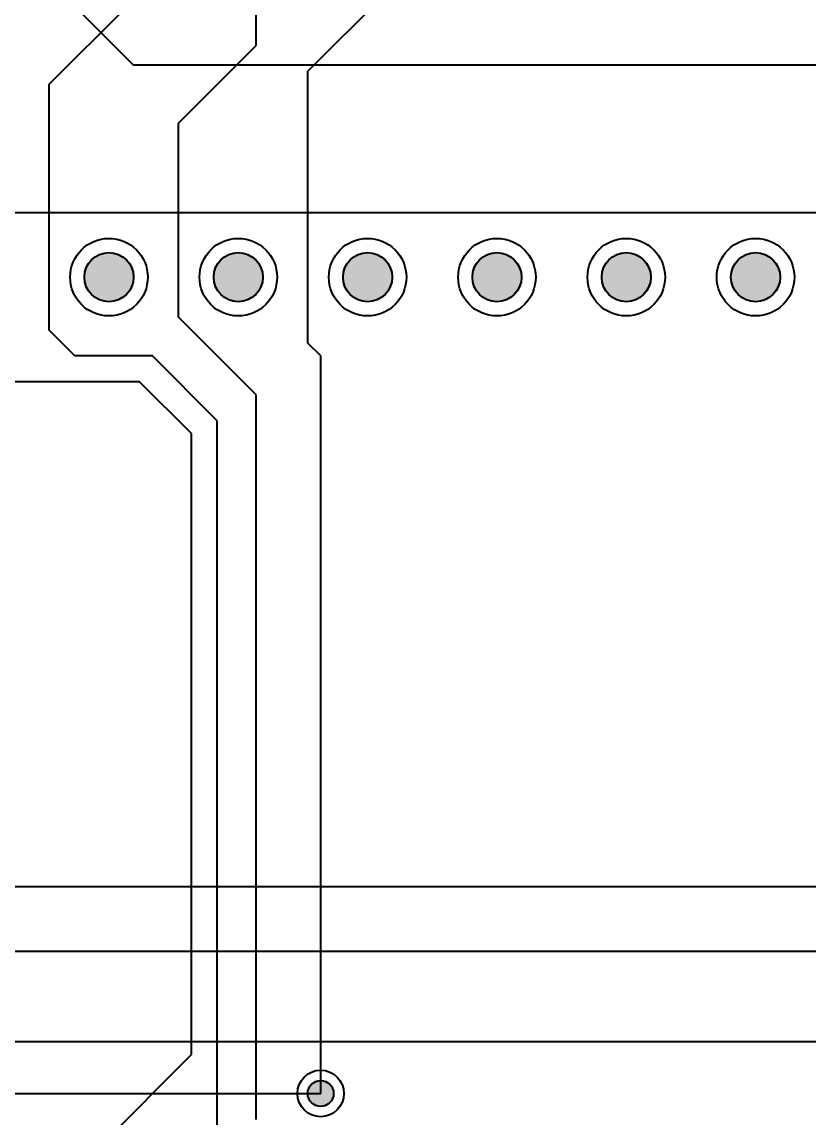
# Model space of a CAD drawing. Header units: millimetres. Extents: x 2 to 157, y 2 to 78.
# Drawn here: x 111.79 to 127.25, y 17.66 to 39.18 of the extents above; entities that cross this region are included whole.
import ezdxf

# ---------------------------------------------------------------- set-up
doc = ezdxf.new("R2010")
doc.units = ezdxf.units.MM
for name, color, linetype in [('bottom_copper', 7, 'Continuous'), ('drill_plated', 7, 'Continuous'), ('top_copper', 7, 'Continuous'), ('top_silk', 7, 'Continuous')]:
    doc.layers.add(name, color=color, linetype=linetype)

msp = doc.modelspace()

# ---------------------------------------------------------------- hatches: boundary and pattern name
at = {"layer": 'bottom_copper', "lineweight": 40}
for points in [[(113.968, 34.079), (113.941, 33.989), (113.896, 33.905), (113.836, 33.832), (113.763, 33.772), (113.679, 33.728), (113.589, 33.7), (113.495, 33.691), (113.401, 33.7), (113.31, 33.728), (113.227, 33.772), (113.154, 33.832), (113.094, 33.905), (113.049, 33.989), (113.021, 34.079), (113.012, 34.173), (113.021, 34.268), (113.049, 34.358), (113.094, 34.442), (113.154, 34.515), (113.227, 34.575), (113.31, 34.619), (113.401, 34.647), (113.495, 34.656), (113.589, 34.647), (113.679, 34.619), (113.763, 34.575), (113.836, 34.515), (113.896, 34.442), (113.941, 34.358), (113.968, 34.268), (113.977, 34.173), (113.968, 34.079)], [(116.508, 34.079), (116.481, 33.989), (116.436, 33.905), (116.376, 33.832), (116.303, 33.772), (116.219, 33.728), (116.129, 33.7), (116.035, 33.691), (115.941, 33.7), (115.85, 33.728), (115.767, 33.772), (115.694, 33.832), (115.634, 33.905), (115.589, 33.989), (115.561, 34.079), (115.552, 34.173), (115.561, 34.268), (115.589, 34.358), (115.634, 34.442), (115.694, 34.515), (115.767, 34.575), (115.85, 34.619), (115.941, 34.647), (116.035, 34.656), (116.129, 34.647), (116.219, 34.619), (116.303, 34.575), (116.376, 34.515), (116.436, 34.442), (116.481, 34.358), (116.508, 34.268), (116.517, 34.173), (116.508, 34.079)], [(119.048, 34.079), (119.021, 33.989), (118.976, 33.905), (118.916, 33.832), (118.843, 33.772), (118.759, 33.728), (118.669, 33.7), (118.575, 33.691), (118.481, 33.7), (118.39, 33.728), (118.307, 33.772), (118.234, 33.832), (118.174, 33.905), (118.129, 33.989), (118.101, 34.079), (118.092, 34.173), (118.101, 34.268), (118.129, 34.358), (118.174, 34.442), (118.234, 34.515), (118.307, 34.575), (118.39, 34.619), (118.481, 34.647), (118.575, 34.656), (118.669, 34.647), (118.759, 34.619), (118.843, 34.575), (118.916, 34.515), (118.976, 34.442), (119.021, 34.358), (119.048, 34.268), (119.057, 34.173), (119.048, 34.079)], [(121.588, 34.079), (121.561, 33.989), (121.516, 33.905), (121.456, 33.832), (121.383, 33.772), (121.299, 33.728), (121.209, 33.7), (121.115, 33.691), (121.021, 33.7), (120.93, 33.728), (120.847, 33.772), (120.774, 33.832), (120.714, 33.905), (120.669, 33.989), (120.641, 34.079), (120.632, 34.173), (120.641, 34.268), (120.669, 34.358), (120.714, 34.442), (120.774, 34.515), (120.847, 34.575), (120.93, 34.619), (121.021, 34.647), (121.115, 34.656), (121.209, 34.647), (121.299, 34.619), (121.383, 34.575), (121.456, 34.515), (121.516, 34.442), (121.561, 34.358), (121.588, 34.268), (121.597, 34.173), (121.588, 34.079)], [(124.128, 34.079), (124.101, 33.989), (124.056, 33.905), (123.996, 33.832), (123.923, 33.772), (123.839, 33.728), (123.749, 33.7), (123.655, 33.691), (123.561, 33.7), (123.47, 33.728), (123.387, 33.772), (123.314, 33.832), (123.254, 33.905), (123.209, 33.989), (123.181, 34.079), (123.172, 34.173), (123.181, 34.268), (123.209, 34.358), (123.254, 34.442), (123.314, 34.515), (123.387, 34.575), (123.47, 34.619), (123.561, 34.647), (123.655, 34.656), (123.749, 34.647), (123.839, 34.619), (123.923, 34.575), (123.996, 34.515), (124.056, 34.442), (124.101, 34.358), (124.128, 34.268), (124.137, 34.173), (124.128, 34.079)], [(126.668, 34.079), (126.641, 33.989), (126.596, 33.905), (126.536, 33.832), (126.463, 33.772), (126.379, 33.728), (126.289, 33.7), (126.195, 33.691), (126.101, 33.7), (126.01, 33.728), (125.927, 33.772), (125.854, 33.832), (125.794, 33.905), (125.749, 33.989), (125.721, 34.079), (125.712, 34.173), (125.721, 34.268), (125.749, 34.358), (125.794, 34.442), (125.854, 34.515), (125.927, 34.575), (126.01, 34.619), (126.101, 34.647), (126.195, 34.656), (126.289, 34.647), (126.379, 34.619), (126.463, 34.575), (126.536, 34.515), (126.596, 34.442), (126.641, 34.358), (126.668, 34.268), (126.677, 34.173), (126.668, 34.079)], [(117.902, 18.098), (117.887, 18.05), (117.864, 18.006), (117.832, 17.968), (117.794, 17.936), (117.75, 17.913), (117.702, 17.898), (117.653, 17.893), (117.603, 17.898), (117.556, 17.913), (117.512, 17.936), (117.473, 17.968), (117.442, 18.006), (117.418, 18.05), (117.404, 18.098), (117.399, 18.148), (117.404, 18.197), (117.418, 18.245), (117.442, 18.289), (117.473, 18.327), (117.512, 18.359), (117.556, 18.382), (117.603, 18.397), (117.653, 18.401), (117.702, 18.397), (117.75, 18.382), (117.794, 18.359), (117.832, 18.327), (117.864, 18.289), (117.887, 18.245), (117.902, 18.197), (117.907, 18.148), (117.902, 18.098)]]:
    msp.add_hatch(color=7, dxfattribs=at).paths.add_polyline_path(points, flags=0)
at = {"layer": 'drill_plated', "lineweight": 40}
for points in [[(113.968, 34.079), (113.941, 33.989), (113.896, 33.905), (113.836, 33.832), (113.763, 33.772), (113.679, 33.728), (113.589, 33.7), (113.495, 33.691), (113.401, 33.7), (113.31, 33.728), (113.227, 33.772), (113.154, 33.832), (113.094, 33.905), (113.049, 33.989), (113.021, 34.079), (113.012, 34.173), (113.021, 34.268), (113.049, 34.358), (113.094, 34.442), (113.154, 34.515), (113.227, 34.575), (113.31, 34.619), (113.401, 34.647), (113.495, 34.656), (113.589, 34.647), (113.679, 34.619), (113.763, 34.575), (113.836, 34.515), (113.896, 34.442), (113.941, 34.358), (113.968, 34.268), (113.977, 34.173), (113.968, 34.079)], [(116.508, 34.079), (116.481, 33.989), (116.436, 33.905), (116.376, 33.832), (116.303, 33.772), (116.219, 33.728), (116.129, 33.7), (116.035, 33.691), (115.941, 33.7), (115.85, 33.728), (115.767, 33.772), (115.694, 33.832), (115.634, 33.905), (115.589, 33.989), (115.561, 34.079), (115.552, 34.173), (115.561, 34.268), (115.589, 34.358), (115.634, 34.442), (115.694, 34.515), (115.767, 34.575), (115.85, 34.619), (115.941, 34.647), (116.035, 34.656), (116.129, 34.647), (116.219, 34.619), (116.303, 34.575), (116.376, 34.515), (116.436, 34.442), (116.481, 34.358), (116.508, 34.268), (116.517, 34.173), (116.508, 34.079)], [(119.048, 34.079), (119.021, 33.989), (118.976, 33.905), (118.916, 33.832), (118.843, 33.772), (118.759, 33.728), (118.669, 33.7), (118.575, 33.691), (118.481, 33.7), (118.39, 33.728), (118.307, 33.772), (118.234, 33.832), (118.174, 33.905), (118.129, 33.989), (118.101, 34.079), (118.092, 34.173), (118.101, 34.268), (118.129, 34.358), (118.174, 34.442), (118.234, 34.515), (118.307, 34.575), (118.39, 34.619), (118.481, 34.647), (118.575, 34.656), (118.669, 34.647), (118.759, 34.619), (118.843, 34.575), (118.916, 34.515), (118.976, 34.442), (119.021, 34.358), (119.048, 34.268), (119.057, 34.173), (119.048, 34.079)], [(121.588, 34.079), (121.561, 33.989), (121.516, 33.905), (121.456, 33.832), (121.383, 33.772), (121.299, 33.728), (121.209, 33.7), (121.115, 33.691), (121.021, 33.7), (120.93, 33.728), (120.847, 33.772), (120.774, 33.832), (120.714, 33.905), (120.669, 33.989), (120.641, 34.079), (120.632, 34.173), (120.641, 34.268), (120.669, 34.358), (120.714, 34.442), (120.774, 34.515), (120.847, 34.575), (120.93, 34.619), (121.021, 34.647), (121.115, 34.656), (121.209, 34.647), (121.299, 34.619), (121.383, 34.575), (121.456, 34.515), (121.516, 34.442), (121.561, 34.358), (121.588, 34.268), (121.597, 34.173), (121.588, 34.079)], [(124.128, 34.079), (124.101, 33.989), (124.056, 33.905), (123.996, 33.832), (123.923, 33.772), (123.839, 33.728), (123.749, 33.7), (123.655, 33.691), (123.561, 33.7), (123.47, 33.728), (123.387, 33.772), (123.314, 33.832), (123.254, 33.905), (123.209, 33.989), (123.181, 34.079), (123.172, 34.173), (123.181, 34.268), (123.209, 34.358), (123.254, 34.442), (123.314, 34.515), (123.387, 34.575), (123.47, 34.619), (123.561, 34.647), (123.655, 34.656), (123.749, 34.647), (123.839, 34.619), (123.923, 34.575), (123.996, 34.515), (124.056, 34.442), (124.101, 34.358), (124.128, 34.268), (124.137, 34.173), (124.128, 34.079)], [(126.668, 34.079), (126.641, 33.989), (126.596, 33.905), (126.536, 33.832), (126.463, 33.772), (126.379, 33.728), (126.289, 33.7), (126.195, 33.691), (126.101, 33.7), (126.01, 33.728), (125.927, 33.772), (125.854, 33.832), (125.794, 33.905), (125.749, 33.989), (125.721, 34.079), (125.712, 34.173), (125.721, 34.268), (125.749, 34.358), (125.794, 34.442), (125.854, 34.515), (125.927, 34.575), (126.01, 34.619), (126.101, 34.647), (126.195, 34.656), (126.289, 34.647), (126.379, 34.619), (126.463, 34.575), (126.536, 34.515), (126.596, 34.442), (126.641, 34.358), (126.668, 34.268), (126.677, 34.173), (126.668, 34.079)], [(117.902, 18.098), (117.887, 18.05), (117.864, 18.006), (117.832, 17.968), (117.794, 17.936), (117.75, 17.913), (117.702, 17.898), (117.653, 17.893), (117.603, 17.898), (117.556, 17.913), (117.512, 17.936), (117.473, 17.968), (117.442, 18.006), (117.418, 18.05), (117.404, 18.098), (117.399, 18.148), (117.404, 18.197), (117.418, 18.245), (117.442, 18.289), (117.473, 18.327), (117.512, 18.359), (117.556, 18.382), (117.603, 18.397), (117.653, 18.401), (117.702, 18.397), (117.75, 18.382), (117.794, 18.359), (117.832, 18.327), (117.864, 18.289), (117.887, 18.245), (117.902, 18.197), (117.907, 18.148), (117.902, 18.098)]]:
    msp.add_hatch(color=7, dxfattribs=at).paths.add_polyline_path(points, flags=0)
at = {"layer": 'top_copper', "lineweight": 40}
for points in [[(113.968, 34.079), (113.941, 33.989), (113.896, 33.905), (113.836, 33.832), (113.763, 33.772), (113.679, 33.728), (113.589, 33.7), (113.495, 33.691), (113.401, 33.7), (113.31, 33.728), (113.227, 33.772), (113.154, 33.832), (113.094, 33.905), (113.049, 33.989), (113.021, 34.079), (113.012, 34.173), (113.021, 34.268), (113.049, 34.358), (113.094, 34.442), (113.154, 34.515), (113.227, 34.575), (113.31, 34.619), (113.401, 34.647), (113.495, 34.656), (113.589, 34.647), (113.679, 34.619), (113.763, 34.575), (113.836, 34.515), (113.896, 34.442), (113.941, 34.358), (113.968, 34.268), (113.977, 34.173), (113.968, 34.079)], [(116.508, 34.079), (116.481, 33.989), (116.436, 33.905), (116.376, 33.832), (116.303, 33.772), (116.219, 33.728), (116.129, 33.7), (116.035, 33.691), (115.941, 33.7), (115.85, 33.728), (115.767, 33.772), (115.694, 33.832), (115.634, 33.905), (115.589, 33.989), (115.561, 34.079), (115.552, 34.173), (115.561, 34.268), (115.589, 34.358), (115.634, 34.442), (115.694, 34.515), (115.767, 34.575), (115.85, 34.619), (115.941, 34.647), (116.035, 34.656), (116.129, 34.647), (116.219, 34.619), (116.303, 34.575), (116.376, 34.515), (116.436, 34.442), (116.481, 34.358), (116.508, 34.268), (116.517, 34.173), (116.508, 34.079)], [(119.048, 34.079), (119.021, 33.989), (118.976, 33.905), (118.916, 33.832), (118.843, 33.772), (118.759, 33.728), (118.669, 33.7), (118.575, 33.691), (118.481, 33.7), (118.39, 33.728), (118.307, 33.772), (118.234, 33.832), (118.174, 33.905), (118.129, 33.989), (118.101, 34.079), (118.092, 34.173), (118.101, 34.268), (118.129, 34.358), (118.174, 34.442), (118.234, 34.515), (118.307, 34.575), (118.39, 34.619), (118.481, 34.647), (118.575, 34.656), (118.669, 34.647), (118.759, 34.619), (118.843, 34.575), (118.916, 34.515), (118.976, 34.442), (119.021, 34.358), (119.048, 34.268), (119.057, 34.173), (119.048, 34.079)], [(121.588, 34.079), (121.561, 33.989), (121.516, 33.905), (121.456, 33.832), (121.383, 33.772), (121.299, 33.728), (121.209, 33.7), (121.115, 33.691), (121.021, 33.7), (120.93, 33.728), (120.847, 33.772), (120.774, 33.832), (120.714, 33.905), (120.669, 33.989), (120.641, 34.079), (120.632, 34.173), (120.641, 34.268), (120.669, 34.358), (120.714, 34.442), (120.774, 34.515), (120.847, 34.575), (120.93, 34.619), (121.021, 34.647), (121.115, 34.656), (121.209, 34.647), (121.299, 34.619), (121.383, 34.575), (121.456, 34.515), (121.516, 34.442), (121.561, 34.358), (121.588, 34.268), (121.597, 34.173), (121.588, 34.079)], [(124.128, 34.079), (124.101, 33.989), (124.056, 33.905), (123.996, 33.832), (123.923, 33.772), (123.839, 33.728), (123.749, 33.7), (123.655, 33.691), (123.561, 33.7), (123.47, 33.728), (123.387, 33.772), (123.314, 33.832), (123.254, 33.905), (123.209, 33.989), (123.181, 34.079), (123.172, 34.173), (123.181, 34.268), (123.209, 34.358), (123.254, 34.442), (123.314, 34.515), (123.387, 34.575), (123.47, 34.619), (123.561, 34.647), (123.655, 34.656), (123.749, 34.647), (123.839, 34.619), (123.923, 34.575), (123.996, 34.515), (124.056, 34.442), (124.101, 34.358), (124.128, 34.268), (124.137, 34.173), (124.128, 34.079)], [(126.668, 34.079), (126.641, 33.989), (126.596, 33.905), (126.536, 33.832), (126.463, 33.772), (126.379, 33.728), (126.289, 33.7), (126.195, 33.691), (126.101, 33.7), (126.01, 33.728), (125.927, 33.772), (125.854, 33.832), (125.794, 33.905), (125.749, 33.989), (125.721, 34.079), (125.712, 34.173), (125.721, 34.268), (125.749, 34.358), (125.794, 34.442), (125.854, 34.515), (125.927, 34.575), (126.01, 34.619), (126.101, 34.647), (126.195, 34.656), (126.289, 34.647), (126.379, 34.619), (126.463, 34.575), (126.536, 34.515), (126.596, 34.442), (126.641, 34.358), (126.668, 34.268), (126.677, 34.173), (126.668, 34.079)], [(117.902, 18.098), (117.887, 18.05), (117.864, 18.006), (117.832, 17.968), (117.794, 17.936), (117.75, 17.913), (117.702, 17.898), (117.653, 17.893), (117.603, 17.898), (117.556, 17.913), (117.512, 17.936), (117.473, 17.968), (117.442, 18.006), (117.418, 18.05), (117.404, 18.098), (117.399, 18.148), (117.404, 18.197), (117.418, 18.245), (117.442, 18.289), (117.473, 18.327), (117.512, 18.359), (117.556, 18.382), (117.603, 18.397), (117.653, 18.401), (117.702, 18.397), (117.75, 18.382), (117.794, 18.359), (117.832, 18.327), (117.864, 18.289), (117.887, 18.245), (117.902, 18.197), (117.907, 18.148), (117.902, 18.098)]]:
    msp.add_hatch(color=7, dxfattribs=at).paths.add_polyline_path(points, flags=0)

# ---------------------------------------------------------------- linework, layer by layer
at = {"layer": 'bottom_copper', "color": 7, "lineweight": 40}
for p, q in [((116.383, 38.721), (116.383, 41.77)), ((117.399, 38.214), (119.177, 39.992)), ((112.319, 37.959), (113.843, 39.483)), ((114.859, 37.197), (116.383, 38.721)), ((117.399, 32.88), (117.399, 38.214)), ((112.319, 33.133), (112.319, 37.959)), ((114.859, 33.388), (114.859, 37.197)), ((116.383, 31.863), (114.859, 33.388)), ((112.827, 32.626), (112.319, 33.133)), ((117.653, 32.626), (117.399, 32.88)), ((114.351, 32.626), (112.827, 32.626)), ((115.621, 31.355), (114.351, 32.626)), ((117.653, 18.148), (117.653, 32.626)), ((114.097, 32.117), (110.795, 32.117)), ((115.113, 31.102), (114.097, 32.117)), ((116.383, 17.64), (116.383, 31.863)), ((115.621, 17.386), (115.621, 31.355)), ((115.113, 18.91), (115.113, 31.102)), ((113.335, 17.131), (115.113, 18.91))]:
    msp.add_line(p, q, dxfattribs=at)
for points in [[(113.968, 34.079), (113.941, 33.989), (113.896, 33.905), (113.836, 33.832), (113.763, 33.772), (113.679, 33.728), (113.589, 33.7), (113.495, 33.691), (113.401, 33.7), (113.31, 33.728), (113.227, 33.772), (113.154, 33.832), (113.094, 33.905), (113.049, 33.989), (113.021, 34.079), (113.012, 34.173), (113.021, 34.268), (113.049, 34.358), (113.094, 34.442), (113.154, 34.515), (113.227, 34.575), (113.31, 34.619), (113.401, 34.647), (113.495, 34.656), (113.589, 34.647), (113.679, 34.619), (113.763, 34.575), (113.836, 34.515), (113.896, 34.442), (113.941, 34.358), (113.968, 34.268), (113.977, 34.173), (113.968, 34.079)], [(116.508, 34.079), (116.481, 33.989), (116.436, 33.905), (116.376, 33.832), (116.303, 33.772), (116.219, 33.728), (116.129, 33.7), (116.035, 33.691), (115.941, 33.7), (115.85, 33.728), (115.767, 33.772), (115.694, 33.832), (115.634, 33.905), (115.589, 33.989), (115.561, 34.079), (115.552, 34.173), (115.561, 34.268), (115.589, 34.358), (115.634, 34.442), (115.694, 34.515), (115.767, 34.575), (115.85, 34.619), (115.941, 34.647), (116.035, 34.656), (116.129, 34.647), (116.219, 34.619), (116.303, 34.575), (116.376, 34.515), (116.436, 34.442), (116.481, 34.358), (116.508, 34.268), (116.517, 34.173), (116.508, 34.079)], [(119.048, 34.079), (119.021, 33.989), (118.976, 33.905), (118.916, 33.832), (118.843, 33.772), (118.759, 33.728), (118.669, 33.7), (118.575, 33.691), (118.481, 33.7), (118.39, 33.728), (118.307, 33.772), (118.234, 33.832), (118.174, 33.905), (118.129, 33.989), (118.101, 34.079), (118.092, 34.173), (118.101, 34.268), (118.129, 34.358), (118.174, 34.442), (118.234, 34.515), (118.307, 34.575), (118.39, 34.619), (118.481, 34.647), (118.575, 34.656), (118.669, 34.647), (118.759, 34.619), (118.843, 34.575), (118.916, 34.515), (118.976, 34.442), (119.021, 34.358), (119.048, 34.268), (119.057, 34.173), (119.048, 34.079)], [(121.588, 34.079), (121.561, 33.989), (121.516, 33.905), (121.456, 33.832), (121.383, 33.772), (121.299, 33.728), (121.209, 33.7), (121.115, 33.691), (121.021, 33.7), (120.93, 33.728), (120.847, 33.772), (120.774, 33.832), (120.714, 33.905), (120.669, 33.989), (120.641, 34.079), (120.632, 34.173), (120.641, 34.268), (120.669, 34.358), (120.714, 34.442), (120.774, 34.515), (120.847, 34.575), (120.93, 34.619), (121.021, 34.647), (121.115, 34.656), (121.209, 34.647), (121.299, 34.619), (121.383, 34.575), (121.456, 34.515), (121.516, 34.442), (121.561, 34.358), (121.588, 34.268), (121.597, 34.173), (121.588, 34.079)], [(124.128, 34.079), (124.101, 33.989), (124.056, 33.905), (123.996, 33.832), (123.923, 33.772), (123.839, 33.728), (123.749, 33.7), (123.655, 33.691), (123.561, 33.7), (123.47, 33.728), (123.387, 33.772), (123.314, 33.832), (123.254, 33.905), (123.209, 33.989), (123.181, 34.079), (123.172, 34.173), (123.181, 34.268), (123.209, 34.358), (123.254, 34.442), (123.314, 34.515), (123.387, 34.575), (123.47, 34.619), (123.561, 34.647), (123.655, 34.656), (123.749, 34.647), (123.839, 34.619), (123.923, 34.575), (123.996, 34.515), (124.056, 34.442), (124.101, 34.358), (124.128, 34.268), (124.137, 34.173), (124.128, 34.079)], [(126.668, 34.079), (126.641, 33.989), (126.596, 33.905), (126.536, 33.832), (126.463, 33.772), (126.379, 33.728), (126.289, 33.7), (126.195, 33.691), (126.101, 33.7), (126.01, 33.728), (125.927, 33.772), (125.854, 33.832), (125.794, 33.905), (125.749, 33.989), (125.721, 34.079), (125.712, 34.173), (125.721, 34.268), (125.749, 34.358), (125.794, 34.442), (125.854, 34.515), (125.927, 34.575), (126.01, 34.619), (126.101, 34.647), (126.195, 34.656), (126.289, 34.647), (126.379, 34.619), (126.463, 34.575), (126.536, 34.515), (126.596, 34.442), (126.641, 34.358), (126.668, 34.268), (126.677, 34.173), (126.668, 34.079)], [(117.902, 18.098), (117.887, 18.05), (117.864, 18.006), (117.832, 17.968), (117.794, 17.936), (117.75, 17.913), (117.702, 17.898), (117.653, 17.893), (117.603, 17.898), (117.556, 17.913), (117.512, 17.936), (117.473, 17.968), (117.442, 18.006), (117.418, 18.05), (117.404, 18.098), (117.399, 18.148), (117.404, 18.197), (117.418, 18.245), (117.442, 18.289), (117.473, 18.327), (117.512, 18.359), (117.556, 18.382), (117.603, 18.397), (117.653, 18.401), (117.702, 18.397), (117.75, 18.382), (117.794, 18.359), (117.832, 18.327), (117.864, 18.289), (117.887, 18.245), (117.902, 18.197), (117.907, 18.148), (117.902, 18.098)]]:
    msp.add_lwpolyline(points, close=True, dxfattribs=at)
for centre, major_axis in [((113.495, 34.173), (0.762, 0)), ((116.035, 34.173), (0.762, 0)), ((118.575, 34.173), (0.762, 0)), ((121.115, 34.173), (0.762, 0)), ((123.655, 34.173), (0.762, 0)), ((126.195, 34.173), (0.762, 0)), ((113.495, 34.173), (0.483, 0)), ((116.035, 34.173), (0.483, 0)), ((118.575, 34.173), (0.483, 0)), ((121.115, 34.173), (0.483, 0)), ((123.655, 34.173), (0.483, 0)), ((126.195, 34.173), (0.483, 0)), ((117.653, 18.148), (0.457, 0)), ((117.653, 18.148), (0.254, 0))]:
    msp.add_ellipse(centre, major_axis=major_axis, ratio=1, dxfattribs=at)
at = {"layer": 'drill_plated', "color": 7, "lineweight": 40}
for points in [[(113.968, 34.079), (113.941, 33.989), (113.896, 33.905), (113.836, 33.832), (113.763, 33.772), (113.679, 33.728), (113.589, 33.7), (113.495, 33.691), (113.401, 33.7), (113.31, 33.728), (113.227, 33.772), (113.154, 33.832), (113.094, 33.905), (113.049, 33.989), (113.021, 34.079), (113.012, 34.173), (113.021, 34.268), (113.049, 34.358), (113.094, 34.442), (113.154, 34.515), (113.227, 34.575), (113.31, 34.619), (113.401, 34.647), (113.495, 34.656), (113.589, 34.647), (113.679, 34.619), (113.763, 34.575), (113.836, 34.515), (113.896, 34.442), (113.941, 34.358), (113.968, 34.268), (113.977, 34.173), (113.968, 34.079)], [(116.508, 34.079), (116.481, 33.989), (116.436, 33.905), (116.376, 33.832), (116.303, 33.772), (116.219, 33.728), (116.129, 33.7), (116.035, 33.691), (115.941, 33.7), (115.85, 33.728), (115.767, 33.772), (115.694, 33.832), (115.634, 33.905), (115.589, 33.989), (115.561, 34.079), (115.552, 34.173), (115.561, 34.268), (115.589, 34.358), (115.634, 34.442), (115.694, 34.515), (115.767, 34.575), (115.85, 34.619), (115.941, 34.647), (116.035, 34.656), (116.129, 34.647), (116.219, 34.619), (116.303, 34.575), (116.376, 34.515), (116.436, 34.442), (116.481, 34.358), (116.508, 34.268), (116.517, 34.173), (116.508, 34.079)], [(119.048, 34.079), (119.021, 33.989), (118.976, 33.905), (118.916, 33.832), (118.843, 33.772), (118.759, 33.728), (118.669, 33.7), (118.575, 33.691), (118.481, 33.7), (118.39, 33.728), (118.307, 33.772), (118.234, 33.832), (118.174, 33.905), (118.129, 33.989), (118.101, 34.079), (118.092, 34.173), (118.101, 34.268), (118.129, 34.358), (118.174, 34.442), (118.234, 34.515), (118.307, 34.575), (118.39, 34.619), (118.481, 34.647), (118.575, 34.656), (118.669, 34.647), (118.759, 34.619), (118.843, 34.575), (118.916, 34.515), (118.976, 34.442), (119.021, 34.358), (119.048, 34.268), (119.057, 34.173), (119.048, 34.079)], [(121.588, 34.079), (121.561, 33.989), (121.516, 33.905), (121.456, 33.832), (121.383, 33.772), (121.299, 33.728), (121.209, 33.7), (121.115, 33.691), (121.021, 33.7), (120.93, 33.728), (120.847, 33.772), (120.774, 33.832), (120.714, 33.905), (120.669, 33.989), (120.641, 34.079), (120.632, 34.173), (120.641, 34.268), (120.669, 34.358), (120.714, 34.442), (120.774, 34.515), (120.847, 34.575), (120.93, 34.619), (121.021, 34.647), (121.115, 34.656), (121.209, 34.647), (121.299, 34.619), (121.383, 34.575), (121.456, 34.515), (121.516, 34.442), (121.561, 34.358), (121.588, 34.268), (121.597, 34.173), (121.588, 34.079)], [(124.128, 34.079), (124.101, 33.989), (124.056, 33.905), (123.996, 33.832), (123.923, 33.772), (123.839, 33.728), (123.749, 33.7), (123.655, 33.691), (123.561, 33.7), (123.47, 33.728), (123.387, 33.772), (123.314, 33.832), (123.254, 33.905), (123.209, 33.989), (123.181, 34.079), (123.172, 34.173), (123.181, 34.268), (123.209, 34.358), (123.254, 34.442), (123.314, 34.515), (123.387, 34.575), (123.47, 34.619), (123.561, 34.647), (123.655, 34.656), (123.749, 34.647), (123.839, 34.619), (123.923, 34.575), (123.996, 34.515), (124.056, 34.442), (124.101, 34.358), (124.128, 34.268), (124.137, 34.173), (124.128, 34.079)], [(126.668, 34.079), (126.641, 33.989), (126.596, 33.905), (126.536, 33.832), (126.463, 33.772), (126.379, 33.728), (126.289, 33.7), (126.195, 33.691), (126.101, 33.7), (126.01, 33.728), (125.927, 33.772), (125.854, 33.832), (125.794, 33.905), (125.749, 33.989), (125.721, 34.079), (125.712, 34.173), (125.721, 34.268), (125.749, 34.358), (125.794, 34.442), (125.854, 34.515), (125.927, 34.575), (126.01, 34.619), (126.101, 34.647), (126.195, 34.656), (126.289, 34.647), (126.379, 34.619), (126.463, 34.575), (126.536, 34.515), (126.596, 34.442), (126.641, 34.358), (126.668, 34.268), (126.677, 34.173), (126.668, 34.079)], [(117.902, 18.098), (117.887, 18.05), (117.864, 18.006), (117.832, 17.968), (117.794, 17.936), (117.75, 17.913), (117.702, 17.898), (117.653, 17.893), (117.603, 17.898), (117.556, 17.913), (117.512, 17.936), (117.473, 17.968), (117.442, 18.006), (117.418, 18.05), (117.404, 18.098), (117.399, 18.148), (117.404, 18.197), (117.418, 18.245), (117.442, 18.289), (117.473, 18.327), (117.512, 18.359), (117.556, 18.382), (117.603, 18.397), (117.653, 18.401), (117.702, 18.397), (117.75, 18.382), (117.794, 18.359), (117.832, 18.327), (117.864, 18.289), (117.887, 18.245), (117.902, 18.197), (117.907, 18.148), (117.902, 18.098)]]:
    msp.add_lwpolyline(points, close=True, dxfattribs=at)
for centre, major_axis in [((113.495, 34.173), (0.483, 0)), ((116.035, 34.173), (0.483, 0)), ((118.575, 34.173), (0.483, 0)), ((121.115, 34.173), (0.483, 0)), ((123.655, 34.173), (0.483, 0)), ((126.195, 34.173), (0.483, 0)), ((117.653, 18.148), (0.254, 0))]:
    msp.add_ellipse(centre, major_axis=major_axis, ratio=1, dxfattribs=at)
at = {"layer": 'top_copper', "color": 7, "lineweight": 40}
for p, q in [((112.7, 39.611), (113.97, 38.34)), ((113.97, 38.34), (142.545, 38.34)), ((64.567, 22.212), (135.179, 22.212)), ((68.915, 20.942), (132.639, 20.942)), ((141.529, 19.163), (72.441, 19.163)), ((77.267, 18.148), (117.653, 18.148))]:
    msp.add_line(p, q, dxfattribs=at)
for points in [[(113.968, 34.079), (113.941, 33.989), (113.896, 33.905), (113.836, 33.832), (113.763, 33.772), (113.679, 33.728), (113.589, 33.7), (113.495, 33.691), (113.401, 33.7), (113.31, 33.728), (113.227, 33.772), (113.154, 33.832), (113.094, 33.905), (113.049, 33.989), (113.021, 34.079), (113.012, 34.173), (113.021, 34.268), (113.049, 34.358), (113.094, 34.442), (113.154, 34.515), (113.227, 34.575), (113.31, 34.619), (113.401, 34.647), (113.495, 34.656), (113.589, 34.647), (113.679, 34.619), (113.763, 34.575), (113.836, 34.515), (113.896, 34.442), (113.941, 34.358), (113.968, 34.268), (113.977, 34.173), (113.968, 34.079)], [(116.508, 34.079), (116.481, 33.989), (116.436, 33.905), (116.376, 33.832), (116.303, 33.772), (116.219, 33.728), (116.129, 33.7), (116.035, 33.691), (115.941, 33.7), (115.85, 33.728), (115.767, 33.772), (115.694, 33.832), (115.634, 33.905), (115.589, 33.989), (115.561, 34.079), (115.552, 34.173), (115.561, 34.268), (115.589, 34.358), (115.634, 34.442), (115.694, 34.515), (115.767, 34.575), (115.85, 34.619), (115.941, 34.647), (116.035, 34.656), (116.129, 34.647), (116.219, 34.619), (116.303, 34.575), (116.376, 34.515), (116.436, 34.442), (116.481, 34.358), (116.508, 34.268), (116.517, 34.173), (116.508, 34.079)], [(119.048, 34.079), (119.021, 33.989), (118.976, 33.905), (118.916, 33.832), (118.843, 33.772), (118.759, 33.728), (118.669, 33.7), (118.575, 33.691), (118.481, 33.7), (118.39, 33.728), (118.307, 33.772), (118.234, 33.832), (118.174, 33.905), (118.129, 33.989), (118.101, 34.079), (118.092, 34.173), (118.101, 34.268), (118.129, 34.358), (118.174, 34.442), (118.234, 34.515), (118.307, 34.575), (118.39, 34.619), (118.481, 34.647), (118.575, 34.656), (118.669, 34.647), (118.759, 34.619), (118.843, 34.575), (118.916, 34.515), (118.976, 34.442), (119.021, 34.358), (119.048, 34.268), (119.057, 34.173), (119.048, 34.079)], [(121.588, 34.079), (121.561, 33.989), (121.516, 33.905), (121.456, 33.832), (121.383, 33.772), (121.299, 33.728), (121.209, 33.7), (121.115, 33.691), (121.021, 33.7), (120.93, 33.728), (120.847, 33.772), (120.774, 33.832), (120.714, 33.905), (120.669, 33.989), (120.641, 34.079), (120.632, 34.173), (120.641, 34.268), (120.669, 34.358), (120.714, 34.442), (120.774, 34.515), (120.847, 34.575), (120.93, 34.619), (121.021, 34.647), (121.115, 34.656), (121.209, 34.647), (121.299, 34.619), (121.383, 34.575), (121.456, 34.515), (121.516, 34.442), (121.561, 34.358), (121.588, 34.268), (121.597, 34.173), (121.588, 34.079)], [(124.128, 34.079), (124.101, 33.989), (124.056, 33.905), (123.996, 33.832), (123.923, 33.772), (123.839, 33.728), (123.749, 33.7), (123.655, 33.691), (123.561, 33.7), (123.47, 33.728), (123.387, 33.772), (123.314, 33.832), (123.254, 33.905), (123.209, 33.989), (123.181, 34.079), (123.172, 34.173), (123.181, 34.268), (123.209, 34.358), (123.254, 34.442), (123.314, 34.515), (123.387, 34.575), (123.47, 34.619), (123.561, 34.647), (123.655, 34.656), (123.749, 34.647), (123.839, 34.619), (123.923, 34.575), (123.996, 34.515), (124.056, 34.442), (124.101, 34.358), (124.128, 34.268), (124.137, 34.173), (124.128, 34.079)], [(126.668, 34.079), (126.641, 33.989), (126.596, 33.905), (126.536, 33.832), (126.463, 33.772), (126.379, 33.728), (126.289, 33.7), (126.195, 33.691), (126.101, 33.7), (126.01, 33.728), (125.927, 33.772), (125.854, 33.832), (125.794, 33.905), (125.749, 33.989), (125.721, 34.079), (125.712, 34.173), (125.721, 34.268), (125.749, 34.358), (125.794, 34.442), (125.854, 34.515), (125.927, 34.575), (126.01, 34.619), (126.101, 34.647), (126.195, 34.656), (126.289, 34.647), (126.379, 34.619), (126.463, 34.575), (126.536, 34.515), (126.596, 34.442), (126.641, 34.358), (126.668, 34.268), (126.677, 34.173), (126.668, 34.079)], [(117.902, 18.098), (117.887, 18.05), (117.864, 18.006), (117.832, 17.968), (117.794, 17.936), (117.75, 17.913), (117.702, 17.898), (117.653, 17.893), (117.603, 17.898), (117.556, 17.913), (117.512, 17.936), (117.473, 17.968), (117.442, 18.006), (117.418, 18.05), (117.404, 18.098), (117.399, 18.148), (117.404, 18.197), (117.418, 18.245), (117.442, 18.289), (117.473, 18.327), (117.512, 18.359), (117.556, 18.382), (117.603, 18.397), (117.653, 18.401), (117.702, 18.397), (117.75, 18.382), (117.794, 18.359), (117.832, 18.327), (117.864, 18.289), (117.887, 18.245), (117.902, 18.197), (117.907, 18.148), (117.902, 18.098)]]:
    msp.add_lwpolyline(points, close=True, dxfattribs=at)
for centre, major_axis in [((113.495, 34.173), (0.762, 0)), ((116.035, 34.173), (0.762, 0)), ((118.575, 34.173), (0.762, 0)), ((121.115, 34.173), (0.762, 0)), ((123.655, 34.173), (0.762, 0)), ((126.195, 34.173), (0.762, 0)), ((113.495, 34.173), (0.483, 0)), ((116.035, 34.173), (0.483, 0)), ((118.575, 34.173), (0.483, 0)), ((121.115, 34.173), (0.483, 0)), ((123.655, 34.173), (0.483, 0)), ((126.195, 34.173), (0.483, 0)), ((117.653, 18.148), (0.457, 0)), ((117.653, 18.148), (0.254, 0))]:
    msp.add_ellipse(centre, major_axis=major_axis, ratio=1, dxfattribs=at)
at = {"layer": 'top_silk', "color": 7, "lineweight": 40}
msp.add_line((102.065, 35.444), (152.865, 35.444), dxfattribs=at)

doc.saveas('drawing.dxf')
